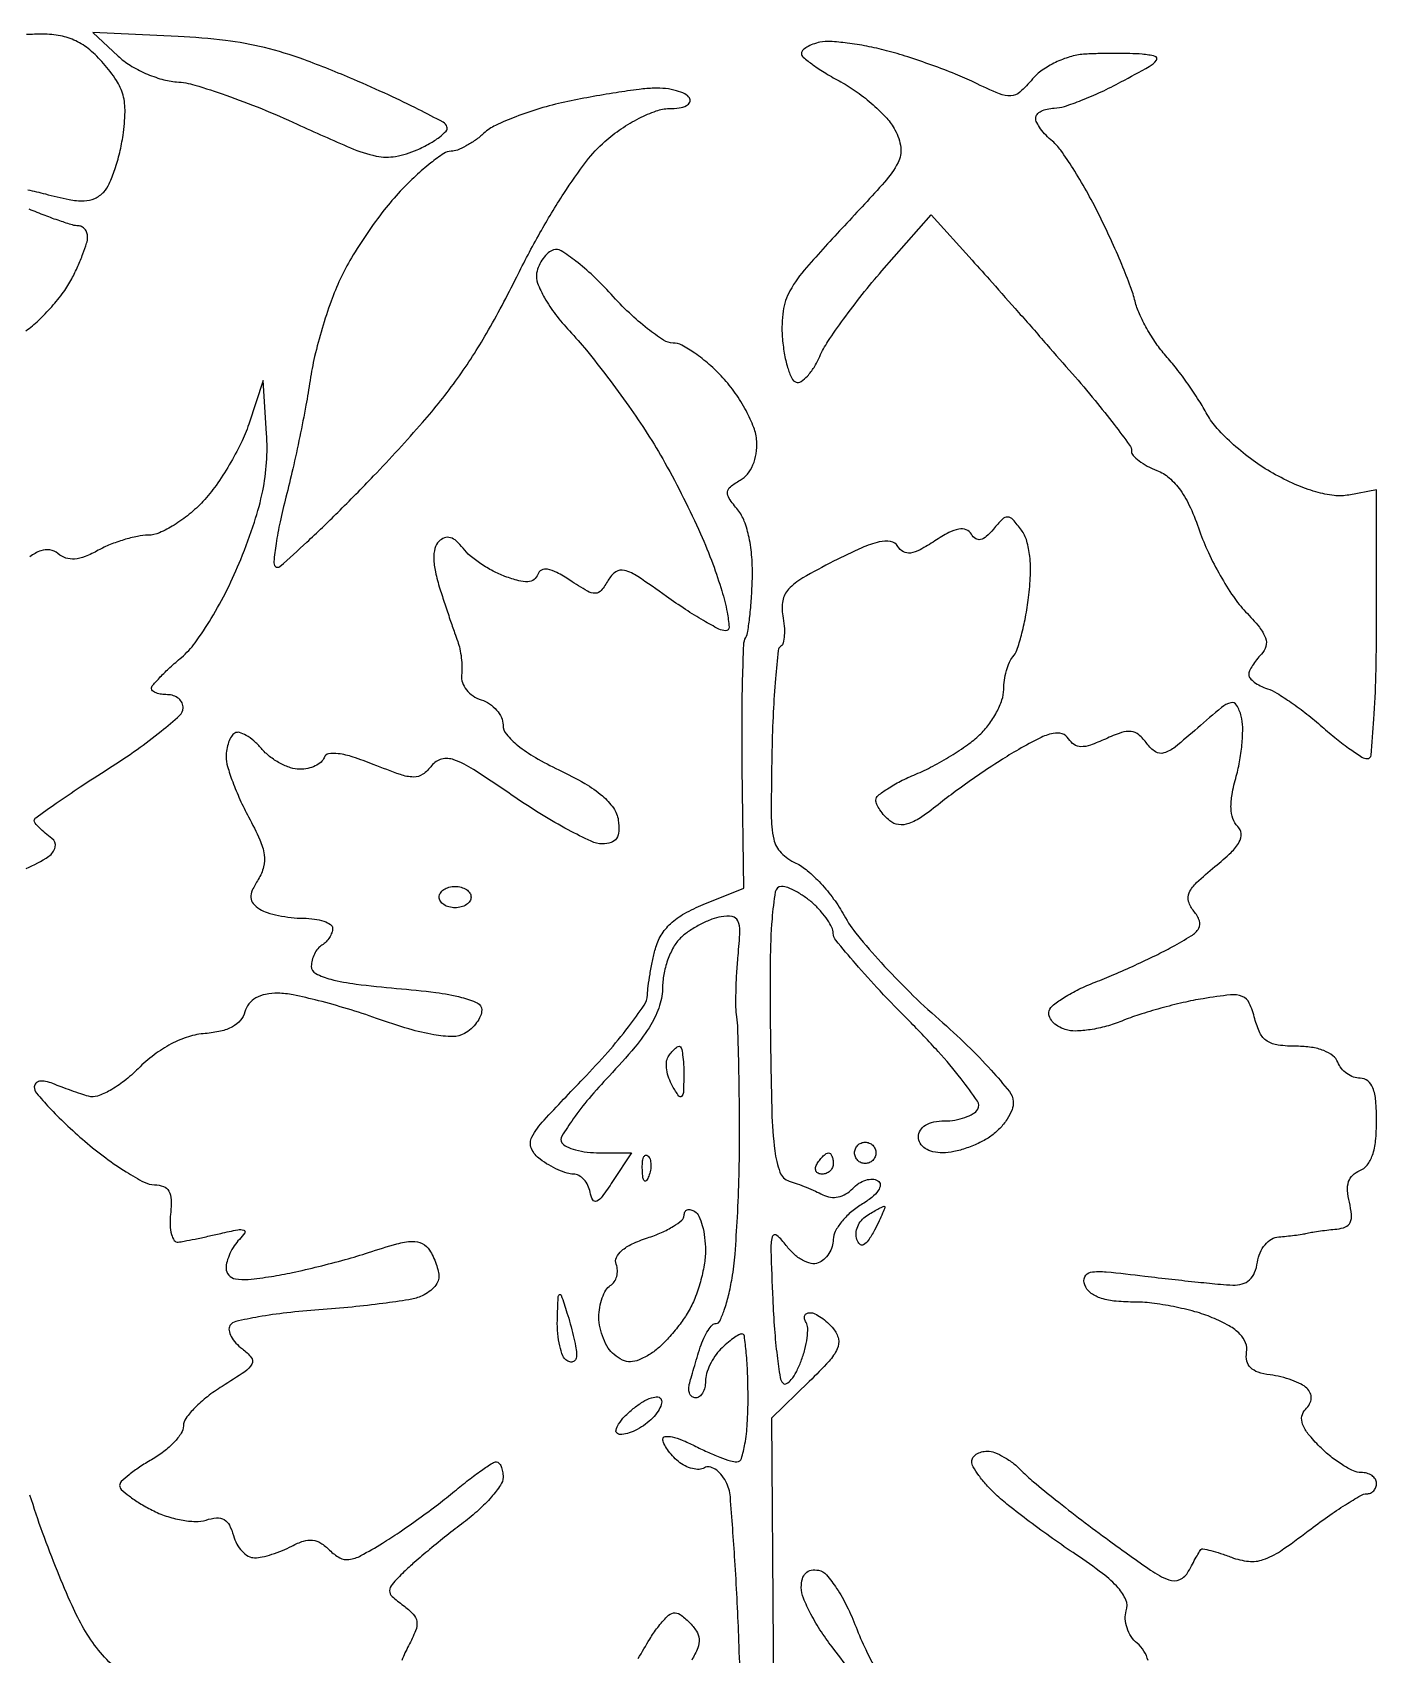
# Model space of a CAD drawing. Extents: x 0 to 102, y 0 to 135.
# Drawn here: x 90.85 to 101.52, y 24.87 to 37.74 of the extents above; entities that cross this region are included whole.
import ezdxf

# ---------------------------------------------------------------- set-up
doc = ezdxf.new("R2010")
doc.units = 0
doc.header["$MEASUREMENT"] = 0

msp = doc.modelspace()

# ---------------------------------------------------------------- linework, layer by layer
for points in [[(92.0025, 37.71152), (91.3257, 37.744233), (91.525228, 37.55687, 0.051288), (91.621024, 37.483822, 0.033546), (91.744216, 37.419385, 0.033644), (91.874205, 37.372289, 0.053637), (91.990528, 37.351942, -0.056099), (92.135646, 37.325824, -0.011739), (92.381724, 37.246013, -0.012175), (92.664337, 37.139166, -0.01125), (92.949046, 37.015995, 0.006249), (93.371452, 36.828217, 0.048794), (93.576367, 36.762961, 0.096467), (93.729394, 36.760137, 0.060782), (93.900941, 36.812322, 0.02364), (93.998598, 36.861192, 0.036464), (94.077329, 36.913243, 0.040938), (94.130246, 36.961453, 0.274561), (94.1375, 36.994801, 0.192292), (94.10667, 37.031277, 0.004844), (93.91069, 37.133173, 0.0097), (93.673828, 37.247701, 0.006379), (93.397105, 37.370689, 0.013163), (93.001378, 37.528353, 0.028288), (92.687433, 37.624181, 0.030314), (92.378624, 37.680083, 0.017546)], [(97.6284, 37.599166, 0.015587), (97.471791, 37.634761, 0.016447), (97.316041, 37.659804, 0.016287), (97.180825, 37.672547, 0.068409), (97.09965, 37.666431, 0.034861), (97.042985, 37.650044, 0.047826), (96.995157, 37.627129, 0.057317), (96.962002, 37.601564, 0.203597), (96.951829, 37.577347, 0.2243), (96.966283, 37.54706, 0.01511), (97.044358, 37.487214, 0.019379), (97.146005, 37.419885, 0.013154), (97.266501, 37.3509, -0.031952), (97.395291, 37.270597, -0.02609), (97.522244, 37.169274, -0.026839), (97.629481, 37.063312, -0.060352), (97.695555, 36.9702, -0.090845), (97.741268, 36.830102, -0.156318), (97.719986, 36.710375, -0.061575), (97.61207, 36.555654, -0.005603), (97.293296, 36.2088, 0.00818), (96.991727, 35.877254, 0.053082), (96.861536, 35.693207, 0.092782), (96.807436, 35.532412, 0.053084), (96.800563, 35.327075, 0.023253), (96.816015, 35.197956, 0.032278), (96.842589, 35.084537, 0.03358), (96.875274, 34.998175, 0.209261), (96.909734, 34.96738, 0.230125), (96.949605, 34.972823, 0.059856), (97.000178, 35.016081, 0.048347), (97.052388, 35.085188, 0.033068), (97.098217, 35.172305, -0.041678), (97.163191, 35.290824, -0.011128), (97.28604, 35.467707, -0.0112), (97.435194, 35.663222, -0.011342), (97.592347, 35.851026), (97.983029, 36.296952), (98.308491, 35.935626, -0.001711), (98.46614, 35.759397, -0.000725), (98.676448, 35.521984, -0.000717), (98.900267, 35.267846, -0.000938), (99.104077, 35.034877, -0.006507), (99.284219, 34.822666, -0.009628), (99.436101, 34.631578, -0.005338), (99.558377, 34.467912, -0.159064), (99.5742, 34.419433, 0.187289), (99.587554, 34.385033, 0.045533), (99.633404, 34.343234, 0.040451), (99.698584, 34.301698, 0.030804), (99.775744, 34.266785, -0.089389), (99.873641, 34.207886, -0.059129), (99.961649, 34.110086, -0.046723), (100.041543, 33.970951, -0.024872), (100.114911, 33.786258, 0.027287), (100.184198, 33.614264, 0.019959), (100.278816, 33.431374, 0.020273), (100.382714, 33.264873, 0.041413), (100.479629, 33.145321, -0.019335), (100.589073, 33.021867, -0.082557), (100.638002, 32.93679, -0.15494), (100.641362, 32.869276, -0.132695), (100.605762, 32.807322, 0.027866), (100.567121, 32.764116, 0.029819), (100.534458, 32.717811, 0.031214), (100.511478, 32.674968, 0.107893), (100.5048, 32.644381, 0.181155), (100.51499, 32.617179, 0.052927), (100.54829, 32.586269, 0.045664), (100.59618, 32.55683, 0.035372), (100.65285, 32.533589, -0.057614), (100.728285, 32.498665, -0.014611), (100.841544, 32.424799, -0.014705), (100.966797, 32.332216, -0.014392), (101.087314, 32.231788, 0.011743), (101.202349, 32.134891, 0.015848), (101.311078, 32.053115, 0.012853), (101.404199, 31.991109, 0.141367), (101.446864, 31.9788, 0.389117), (101.476285, 32.005782, 0.004506), (101.498516, 32.292338, 0.01068), (101.514742, 32.636899, 0.006424), (101.52, 33.046162), (101.52, 34.113525), (101.300799, 34.071622, -0.076889), (101.182844, 34.067444, -0.040318), (101.038551, 34.096492, -0.034403), (100.874684, 34.155943, -0.023216), (100.696695, 34.244846, -0.030036), (100.539351, 34.345634, -0.025017), (100.384864, 34.470508, -0.025744), (100.2548, 34.599507, -0.060328), (100.175646, 34.710964, 0.018438), (100.109624, 34.822648, 0.010839), (100.022978, 34.951377, 0.010834), (99.930666, 35.076458, 0.018142), (99.847108, 35.176934, -0.03108), (99.769598, 35.275198, -0.022803), (99.695829, 35.392828, -0.023194), (99.63605, 35.511051, -0.04649), (99.602281, 35.610006, 0.03151), (99.567057, 35.724305, 0.008304), (99.4963, 35.902204, 0.008397), (99.40883, 36.102385, 0.008529), (99.315127, 36.298462, 0.012091), (99.215447, 36.486679, 0.013428), (99.110051, 36.663275, 0.012845), (99.012592, 36.808636, 0.065534), (98.946603, 36.879871, -0.030018), (98.895394, 36.92784, -0.033164), (98.852105, 36.980106, -0.035228), (98.821701, 37.029144, -0.12174), (98.8128, 37.065159, -0.187942), (98.823963, 37.093809, -0.085825), (98.85629, 37.118715, -0.066939), (98.904193, 37.136285, -0.048052), (98.96085, 37.143223, 0.072326), (99.041368, 37.157062, 0.014911), (99.177241, 37.205805, 0.01539), (99.332991, 37.272582, 0.013952), (99.4896, 37.3509, 0.004779), (99.714401, 37.474053, 0.1017), (99.771566, 37.523531, 0.538077), (99.760909, 37.554379, 0.043187), (99.6588, 37.571335, 0.013254), (99.559649, 37.576468, 0.006751), (99.434874, 37.577931, 0.006702), (99.306088, 37.575975, 0.009975), (99.1935, 37.570506, 0.056036), (99.085204, 37.55075, 0.039411), (98.969684, 37.505788, 0.039838), (98.86458, 37.444263, 0.064329), (98.787972, 37.374634, -0.031809), (98.686728, 37.269847, -0.17219), (98.614938, 37.239667, -0.116345), (98.525274, 37.255494, -0.011215), (98.322672, 37.348117, 0.016959), (98.17525, 37.413477, 0.009107), (97.989381, 37.484541, 0.009058), (97.796986, 37.550195, 0.01402)], [(95.783357, 37.30151, 0.024039), (95.664118, 37.292046, 0.006891), (95.480592, 37.265986, 0.006918), (95.274105, 37.230823, 0.007301), (95.072357, 37.190533, 0.0193), (94.875741, 37.140265, 0.019607), (94.684636, 37.075209, 0.019825), (94.523426, 37.005723, 0.072364), (94.431195, 36.943824, -0.029323), (94.363177, 36.889164, -0.029498), (94.289362, 36.842954, -0.030868), (94.220448, 36.810626, -0.094509), (94.169975, 36.801, 0.14881), (94.113286, 36.783746, 0.018914), (94.008856, 36.707808, 0.020818), (93.889086, 36.605241, 0.01593), (93.766686, 36.48375, 0.024357), (93.638924, 36.334676, 0.014991), (93.502749, 36.147862, 0.015022), (93.37889, 35.954563, 0.025887), (93.289295, 35.7858, 0.023179), (93.21681, 35.60943, 0.013628), (93.14586, 35.392674, 0.013616), (93.086634, 35.171685, 0.022549), (93.050266, 34.9821, -0.009876), (93.01746, 34.78409, -0.004956), (92.968616, 34.535282, -0.004919), (92.912993, 34.278852, -0.007257), (92.858703, 34.055018, 0.010199), (92.812267, 33.858529, 0.015395), (92.780633, 33.685551, 0.01012), (92.762008, 33.542936, 0.230564), (92.775539, 33.505118, 0.394691), (92.811384, 33.504323, 0.00371), (93.023711, 33.697073, 0.009671), (93.270454, 33.933413, 0.005808), (93.554556, 34.222922, 0.01125), (93.944058, 34.647909, 0.023925), (94.221489, 34.997, 0.0257), (94.451918, 35.354696, 0.015201), (94.691169, 35.802708, -0.013011), (94.875829, 36.152168, -0.016259), (95.06592, 36.465966, -0.017603), (95.245086, 36.721024, -0.050716), (95.392063, 36.879136, -0.03174), (95.52145, 36.978949, -0.030441), (95.664196, 37.063115, -0.031933), (95.799377, 37.121556, -0.086264), (95.902037, 37.1394, 0.036352), (95.982077, 37.145227, 0.08465), (96.03907, 37.16375, 0.166307), (96.065336, 37.191493, 0.250564), (96.0633, 37.224, 0.143226), (96.027646, 37.256081, 0.044549), (95.959499, 37.281666, 0.040409), (95.874335, 37.297986, 0.034938)], [(94.2021, 30.9636, -0.064853), (94.250614, 30.957281, -0.082425), (94.291723, 30.938749, -0.098894), (94.319223, 30.911263, -0.148195), (94.329, 30.879, -0.148195), (94.319223, 30.846737, -0.098894), (94.291723, 30.819251, -0.082425), (94.250614, 30.800719, -0.064853), (94.2021, 30.7944, -0.064853), (94.153586, 30.800719, -0.082425), (94.112477, 30.819251, -0.098894), (94.084977, 30.846737, -0.148195), (94.0752, 30.879, -0.148195), (94.084977, 30.911263, -0.098894), (94.112477, 30.938749, -0.082425), (94.153586, 30.957281, -0.064853)], [(95.983693, 29.6946, -0.346621), (95.998214, 29.683159, -0.02199), (96.009285, 29.626259, -0.024749), (96.016725, 29.55114, -0.015072), (96.018427, 29.46195, -0.007077), (96.015061, 29.328453, -0.196561), (96.00087, 29.297307, -0.460563), (95.978716, 29.299712, -0.018036), (95.929249, 29.37802, -0.046456), (95.899961, 29.441131, -0.048398), (95.88332, 29.507708, -0.053382), (95.880821, 29.567828, -0.122724), (95.894514, 29.61067, -0.029736), (95.917113, 29.642796, -0.035822), (95.942107, 29.669946, -0.03868), (95.965887, 29.689088, -0.151248)], [(97.4592, 28.9332, -0.099038), (97.491487, 28.926741, -0.097945), (97.518949, 28.908349, -0.097945), (97.537341, 28.880887, -0.099038), (97.5438, 28.8486, -0.099038), (97.537341, 28.816313, -0.097945), (97.518949, 28.788851, -0.097945), (97.491487, 28.770459, -0.099038), (97.4592, 28.764, -0.099038), (97.426913, 28.770459, -0.097945), (97.399451, 28.788851, -0.097945), (97.381059, 28.816313, -0.099038), (97.3746, 28.8486, -0.099038), (97.381059, 28.880887, -0.097945), (97.399451, 28.908349, -0.097945), (97.426913, 28.926741, -0.099038)], [(95.733712, 28.825687, -0.126455), (95.750061, 28.798029, -0.060344), (95.756758, 28.756972, -0.05415), (95.753592, 28.709803, -0.051402), (95.740391, 28.663537, -0.054073), (95.721648, 28.628287, -0.470617), (95.70623, 28.626828, -0.168741), (95.694274, 28.651511, -0.018894), (95.689279, 28.71465, -0.028489), (95.690209, 28.773547, -0.077125), (95.699576, 28.814154, -0.208169), (95.715197, 28.829597, -0.296942)], [(97.168093, 28.8486, -0.210953), (97.182359, 28.842301, -0.081139), (97.194441, 28.823749, -0.061769), (97.202664, 28.796389, -0.042167), (97.2054, 28.764, -0.105053), (97.198542, 28.73172, -0.099167), (97.179082, 28.704251, -0.09642), (97.150007, 28.68584, -0.093332), (97.115807, 28.6794, -0.108972), (97.085779, 28.686023, -0.182303), (97.067891, 28.704251, -0.161196), (97.065259, 28.731674, -0.082592), (97.0785, 28.764, -0.029505), (97.101257, 28.796383, -0.035638), (97.126386, 28.823749, -0.038439), (97.150265, 28.843055, -0.151918)], [(96.1056, 28.3833, -0.149261), (96.138238, 28.346154, -0.039388), (96.165349, 28.270908, -0.036367), (96.183976, 28.176289, -0.030429), (96.1902, 28.07411, -0.042764), (96.18033, 27.958925, -0.025519), (96.150028, 27.824667, -0.025428), (96.105846, 27.693043, -0.039738), (96.053445, 27.585699, -0.028506), (95.988934, 27.489466, -0.021765), (95.908107, 27.391749, -0.022199), (95.824084, 27.306642, -0.047327), (95.750716, 27.250539, -0.037473), (95.663223, 27.204618, -0.099078), (95.594399, 27.189883, -0.115427), (95.531674, 27.203674, -0.061692), (95.464471, 27.246702, -0.078888), (95.418387, 27.299179, -0.044325), (95.37953, 27.374815, -0.042876), (95.353078, 27.46024, -0.053698), (95.3442, 27.542666, -0.042139), (95.350885, 27.621843, -0.043994), (95.370745, 27.697602, -0.048147), (95.399869, 27.759377, -0.120697), (95.434567, 27.794665, 0.105493), (95.465791, 27.824566, 0.081776), (95.485618, 27.86739, 0.07795), (95.491263, 27.91632, 0.081598), (95.481459, 27.963812, -0.203777), (95.483399, 28.018211, -0.108351), (95.5251, 28.072664, -0.067173), (95.607519, 28.125172, -0.028588), (95.729491, 28.173315, 0.024058), (95.841142, 28.21622, 0.034086), (95.935369, 28.265652, 0.036314), (96.003207, 28.31448, 0.222131), (96.021, 28.352554, -0.120927), (96.02773, 28.379975, -0.187356), (96.045851, 28.395836, -0.151857), (96.073243, 28.397129, -0.074975)], [(97.610227, 28.424305, -0.53517), (97.615634, 28.417068, -0.012231), (97.597376, 28.36937, -0.016338), (97.569917, 28.308325, -0.009006), (97.532601, 28.235475, -0.021988), (97.483405, 28.152534, -0.125969), (97.445971, 28.118295, -0.32696), (97.416284, 28.122533, -0.119377), (97.392413, 28.16066, -0.101605), (97.386472, 28.210252, -0.076837), (97.399361, 28.263693, -0.0738), (97.428579, 28.312729, -0.080535), (97.470039, 28.349489, -0.007957), (97.516251, 28.377742, -0.010651), (97.559094, 28.401793, -0.008047), (97.595407, 28.420428, -0.101446)], [(95.0904, 27.5796, -0.010166), (95.116949, 27.490503, -0.009292), (95.140714, 27.397697, -0.009338), (95.158847, 27.314032, -0.029697), (95.166567, 27.257357, -0.07794), (95.1635, 27.218894, -0.171932), (95.147672, 27.194504, -0.199255), (95.121968, 27.187632, -0.105755), (95.0904, 27.1989, -0.158264), (95.058294, 27.236763, -0.039338), (95.033128, 27.315127, -0.03629), (95.017223, 27.413964, -0.029568), (95.014233, 27.521143, -0.001883), (95.020582, 27.702504, -0.222947), (95.031079, 27.722793, -0.514827), (95.044834, 27.718594, -0.003427)], [(95.839487, 26.891026, -0.168938), (95.839884, 26.850844, -0.060756), (95.814854, 26.798521, -0.051665), (95.770988, 26.743243, -0.04137), (95.71352, 26.69344, -0.034815), (95.648957, 26.652803, -0.043575), (95.583931, 26.624921, -0.049531), (95.527497, 26.612361, -0.170007), (95.491365, 26.620319, -0.328503), (95.480375, 26.647641, -0.078963), (95.501059, 26.695237, -0.051607), (95.548383, 26.754885, -0.028259), (95.617332, 26.817904, -0.032314), (95.693174, 26.871978, -0.059269), (95.761859, 26.90401, -0.09425), (95.813152, 26.910717, -0.30067)]]:
    msp.add_lwpolyline(points, format="xyb", close=True)
for points in [[(90.807644, 36.49563, -0.013213), (90.948174, 36.461745, 0.015326), (91.136206, 36.417246, 0.058909), (91.255741, 36.407174, 0.097212), (91.341032, 36.426915, 0.099874), (91.411606, 36.477335, 0.082128), (91.455231, 36.542846, 0.023928), (91.499851, 36.655957, 0.023351), (91.538606, 36.790123, 0.023049), (91.564877, 36.9279, 0.028316), (91.580806, 37.113281, 0.073559), (91.565102, 37.246022, 0.07826), (91.512446, 37.363678, 0.03526), (91.410143, 37.49895, 0.0397), (91.300471, 37.60603, 0.061615), (91.189338, 37.677421, 0.064459), (91.067996, 37.717524, 0.048486), (90.927908, 37.730669, 0.014017), (90.79841, 37.726605, 0.007416)], [(90.793066, 35.375095, 0.034796), (90.89379, 35.457945, 0.022433), (90.998823, 35.56669, 0.022544), (91.092416, 35.68288, 0.038961), (91.157777, 35.788268, 0.013548), (91.205868, 35.887786, 0.015265), (91.246498, 35.985922, 0.014624), (91.27591, 36.071025, 0.076024), (91.2834, 36.119999, 0.082244), (91.277783, 36.153914, 0.09233), (91.261584, 36.182715, 0.100646), (91.237459, 36.201972, 0.118817), (91.209132, 36.2088, -0.073619), (91.164039, 36.215476, -0.008051), (91.063979, 36.247533, -0.009709), (90.945564, 36.290164, -0.007699), (90.819288, 36.340656, -0.015472)], [(96.474512, 24.332443, 0.004416), (96.45451, 25.01293, 0.006427), (96.423862, 25.612501, 0.003451), (96.388047, 26.11732, 0.103787), (96.352471, 26.238946, 0.052306), (96.313295, 26.296715, 0.075303), (96.266927, 26.337386, 0.098696), (96.22095, 26.355376, 0.184499), (96.182249, 26.347986, -0.131944), (96.141009, 26.335626, -0.066817), (96.086693, 26.341328, -0.05918), (96.028359, 26.363037, -0.054614), (95.974994, 26.398276, -0.033398), (95.92785, 26.443038, -0.035225), (95.887988, 26.492931, -0.037652), (95.860186, 26.540554, -0.113775), (95.8518, 26.576931, -0.392888), (95.870157, 26.596687, -0.070436), (95.92512, 26.592983, -0.044455), (96.005618, 26.568367, -0.02291), (96.101399, 26.524273, 0.013202), (96.20347, 26.47486, 0.015016), (96.303763, 26.433115, 0.014289), (96.39054, 26.402827, 0.076961), (96.439799, 26.3952, 0.329759), (96.476198, 26.422135, 0.030881), (96.50375, 26.537246, 0.028589), (96.522599, 26.698965, 0.014718), (96.5286, 26.9028, 0.008934), (96.525122, 27.097423, 0.014805), (96.514399, 27.261293, 0.008485), (96.499546, 27.39345, 0.376947), (96.480257, 27.4104, 0.13383), (96.454411, 27.403356, 0.022027), (96.410613, 27.374898, 0.022866), (96.360873, 27.335816, 0.018427), (96.311057, 27.289543, 0.047729), (96.264801, 27.233499, 0.03757), (96.225702, 27.165136, 0.038733), (96.1989, 27.095413, 0.072518), (96.1902, 27.035743, -0.056064), (96.18448, 26.98489, -0.075544), (96.167548, 26.941852, -0.09482), (96.142505, 26.912992, -0.168318), (96.113086, 26.9028, -0.150548), (96.085826, 26.911198, -0.131696), (96.066296, 26.933864, -0.104301), (96.05786, 26.968119, -0.069052), (96.062091, 27.00855, -0.00812), (96.076226, 27.062035, -0.002774), (96.098416, 27.139151, -0.002757), (96.123855, 27.224019, -0.00318), (96.149072, 27.30465, -0.029412), (96.177197, 27.377536, -0.040079), (96.211398, 27.439085, -0.045312), (96.246375, 27.482526, -0.203326), (96.275781, 27.495, 0.292506), (96.304667, 27.51348, 0.023867), (96.339957, 27.600618, 0.02611), (96.373966, 27.716755, 0.016722), (96.401786, 27.85455, 0.022056), (96.424977, 28.0442, 0.006396), (96.444058, 28.338356, 0.006417), (96.457076, 28.670676, 0.006813), (96.461213, 28.99665, 0.00251), (96.459363, 29.307156, 0.003221), (96.454387, 29.592816, 0.002482), (96.447489, 29.832092, 0.027572), (96.439006, 29.92725, -0.032617), (96.43277, 30.006192, -0.008911), (96.433294, 30.131215, -0.008971), (96.438975, 30.273284, -0.009233), (96.449719, 30.4137, 0.012309), (96.463378, 30.607914, 0.114564), (96.448224, 30.69001, 0.25894), (96.403329, 30.724378, 0.079495), (96.314903, 30.723315, 0.048853), (96.240242, 30.702787, 0.02673), (96.153467, 30.664099, 0.026389), (96.068738, 30.614954, 0.037817), (95.99985, 30.562153, 0.078277), (95.942974, 30.492533, 0.041481), (95.894804, 30.391747, 0.039994), (95.861699, 30.277903, 0.049221), (95.850146, 30.167938, -0.076935), (95.826037, 30.018434, -0.056689), (95.756516, 29.865521, -0.039873), (95.630015, 29.688202, -0.01456), (95.424608, 29.457978, 0.013915), (95.265762, 29.280403, 0.021568), (95.139878, 29.117808, 0.017248), (95.050375, 28.981555, 0.282225), (95.050555, 28.929228, 0.151277), (95.086254, 28.898109, 0.03867), (95.159408, 28.872285, 0.035814), (95.251496, 28.854529, 0.029726), (95.351143, 28.8486), (95.601901, 28.8486), (95.452242, 28.620192, -0.011886), (95.37129, 28.502827, -0.125179), (95.326848, 28.465836, -0.398599), (95.29637, 28.475717, -0.077263), (95.274888, 28.535592, 0.066532), (95.256481, 28.590563, 0.071989), (95.224624, 28.637156, 0.08072), (95.184686, 28.668555, 0.126967), (95.142666, 28.6794, -0.077581), (95.091487, 28.687389, -0.026954), (95.021495, 28.714023, -0.026017), (94.946339, 28.752153, -0.027465), (94.87695, 28.797264, -0.134185), (94.808261, 28.883495, -0.228409), (94.812164, 28.973687, -0.064273), (94.908464, 29.108372, -0.004767), (95.220331, 29.4374, 0.012181), (95.413937, 29.647823, 0.01638), (95.57811, 29.848088, 0.013476), (95.70296, 30.020415, 0.142432), (95.729759, 30.102085, -0.024408), (95.735581, 30.17215, -0.009523), (95.750175, 30.268218, -0.0094), (95.769942, 30.371782, -0.011532), (95.792438, 30.467656, -0.07352), (95.838125, 30.575626, -0.069303), (95.913843, 30.668219, -0.058476), (96.023933, 30.748509, -0.033186), (96.172859, 30.81989), (96.495459, 30.94897), (96.482871, 31.908035, -0.004011), (96.480968, 32.28087, -0.00598), (96.485821, 32.606939, -0.002801), (96.494795, 32.883459, -0.116544), (96.51059, 32.94051, 0.088443), (96.526988, 32.989064, 0.00946), (96.542512, 33.107474, 0.011413), (96.555207, 33.250371, 0.008947), (96.562658, 33.40581, 0.026012), (96.558884, 33.577219, 0.033383), (96.536759, 33.733358, 0.037672), (96.499046, 33.863131, 0.082174), (96.44752, 33.952686, -0.022028), (96.378855, 34.04452, -0.170293), (96.365242, 34.095562, -0.21268), (96.387988, 34.137614, -0.036428), (96.465673, 34.188847, 0.094899), (96.524019, 34.237935, 0.070335), (96.567573, 34.310318, 0.063188), (96.592834, 34.399833, 0.051853), (96.597329, 34.499161, 0.076506), (96.57435, 34.606392, 0.031665), (96.512739, 34.741757, 0.030406), (96.427045, 34.881143, 0.034323), (96.328172, 35.00325, 0.024916), (96.220008, 35.108494, 0.028565), (96.106534, 35.197433, 0.029527), (96.003132, 35.260634, 0.123013), (95.932816, 35.2782, -0.145626), (95.85828, 35.300379, -0.022106), (95.730669, 35.391991, -0.023194), (95.585891, 35.517246, -0.018211), (95.440681, 35.665573, 0.017985), (95.298016, 35.811435, 0.025908), (95.160967, 35.928923, 0.024067), (95.043337, 36.010923, 0.224161), (94.98352, 36.018113, 0.101131), (94.941324, 35.993785, 0.055256), (94.901067, 35.949326, 0.051814), (94.868662, 35.892979, 0.056782), (94.84974, 35.832859, 0.142133), (94.856919, 35.754099, 0.035982), (94.912841, 35.636899, 0.033251), (94.999914, 35.505038, 0.026285), (95.110397, 35.37457, -0.018429), (95.244602, 35.221044, -0.008074), (95.411462, 35.008404, -0.007978), (95.581506, 34.776765, -0.010577), (95.728321, 34.560375, -0.016875), (95.867976, 34.328047, -0.010513), (96.016561, 34.047089, -0.010546), (96.151557, 33.763544, -0.018768), (96.248817, 33.524025, -0.012522), (96.320478, 33.310043, -0.027064), (96.362402, 33.141637, -0.031786), (96.377523, 33.022579, -0.432722), (96.350683, 32.994, -0.120854), (96.296668, 33.007249, -0.011141), (96.175026, 33.074235, -0.013858), (96.032094, 33.16253, -0.010432), (95.879817, 33.267142, 0.008075), (95.652473, 33.424907, 0.080466), (95.547436, 33.473068, 0.222895), (95.478386, 33.461265, 0.113655), (95.417963, 33.39463, -0.042842), (95.363103, 33.313721, -0.226084), (95.316004, 33.29128, -0.133538), (95.253067, 33.308399, -0.012243), (95.114129, 33.394648, 0.021733), (95.009362, 33.456962, 0.07897), (94.936443, 33.482388, 0.164439), (94.888265, 33.475202, 0.196216), (94.858566, 33.440597, -0.155993), (94.829176, 33.400394, -0.14357), (94.780887, 33.383047, -0.080203), (94.707048, 33.390484, -0.023659), (94.598312, 33.425047, -0.033277), (94.503622, 33.467514, -0.025915), (94.406828, 33.525528, -0.026543), (94.321992, 33.589332, -0.055926), (94.265233, 33.648912, 0.046186), (94.21317, 33.705734, 0.115615), (94.164286, 33.732857, 0.156579), (94.118017, 33.73127, 0.110568), (94.073773, 33.703213, 0.134051), (94.041983, 33.647547, 0.068362), (94.032603, 33.566955, 0.049436), (94.045323, 33.460965, 0.022964), (94.08154, 33.32706, 0.001982), (94.120718, 33.206434, 0.001902), (94.161392, 33.084434, 0.001882), (94.198083, 32.977093, 0.006864), (94.222553, 32.9094, -0.038751), (94.239664, 32.850589, -0.022882), (94.251315, 32.778347, -0.022806), (94.256371, 32.704702, -0.03597), (94.253272, 32.641462, 0.117082), (94.259817, 32.583386, 0.082036), (94.29203, 32.525667, 0.075178), (94.344449, 32.47703, 0.072773), (94.40947, 32.445411, -0.070472), (94.475726, 32.413565, -0.066834), (94.531884, 32.364089, -0.071423), (94.569836, 32.305204, -0.107889), (94.5828, 32.245823, 0.176479), (94.609852, 32.171565, 0.048884), (94.699964, 32.083417, 0.038126), (94.839542, 31.987828, 0.019656), (95.02695, 31.889077, -0.019129), (95.231448, 31.781597, -0.045344), (95.372001, 31.682778, -0.063889), (95.459442, 31.586973, -0.117778), (95.498134, 31.489453, -0.047439), (95.50237, 31.402039, -0.138113), (95.483481, 31.345205, -0.167243), (95.440603, 31.313012, -0.07848), (95.371234, 31.302105, -0.109873), (95.282012, 31.322015, -0.013271), (95.100985, 31.412826, -0.015257), (94.889233, 31.534632, -0.012013), (94.6674, 31.678878, 0.006556), (94.348395, 31.891298, 0.054439), (94.193278, 31.96923, 0.153325), (94.094941, 31.9744, 0.16868), (94.015701, 31.921806, -0.077957), (93.94521, 31.85419, -0.1594), (93.872653, 31.832314, -0.079334), (93.767721, 31.851585, -0.01016), (93.552688, 31.932596, 0.016262), (93.391695, 31.991015, 0.045259), (93.274562, 32.017837, 0.076131), (93.196918, 32.016493, 0.276695), (93.160987, 31.985662, -0.136712), (93.137364, 31.950645, -0.066084), (93.091581, 31.921067, -0.058081), (93.032121, 31.900993, -0.052437), (92.967522, 31.8942, -0.081316), (92.894862, 31.906095, -0.043073), (92.810952, 31.942629, -0.041396), (92.72943, 31.995979, -0.05016), (92.663381, 32.059066, 0.035153), (92.60424, 32.119044, 0.049432), (92.543267, 32.162884, 0.060441), (92.489288, 32.18595, 0.212276), (92.452709, 32.180973, 0.116975), (92.426032, 32.154239, 0.049047), (92.403618, 32.108242, 0.04494), (92.388345, 32.052094, 0.043971), (92.3832, 31.993704, 0.072495), (92.394386, 31.916957, 0.017119), (92.435689, 31.793852, 0.017271), (92.493488, 31.654227, 0.016248), (92.561887, 31.516003, -0.017136), (92.651313, 31.334477, -0.067605), (92.686673, 31.215318, -0.103339), (92.681593, 31.11863, -0.075094), (92.63869, 31.019468, 0.030238), (92.59175, 30.933092, 0.122329), (92.58029, 30.874728, 0.168647), (92.598991, 30.828407, 0.072132), (92.650352, 30.784357, 0.064603), (92.709998, 30.756578, 0.024581), (92.798886, 30.733151, 0.023854), (92.899148, 30.716884, 0.0269), (92.99655, 30.711095, -0.032478), (93.085669, 30.704802, -0.049849), (93.160859, 30.686796, -0.064146), (93.212845, 30.660859, -0.249996), (93.2292, 30.630193, -0.089642), (93.222999, 30.595881, -0.053229), (93.204349, 30.558611, -0.051032), (93.176961, 30.524205, -0.06081), (93.1446, 30.4983, 0.084734), (93.112218, 30.469747, 0.053425), (93.084851, 30.427271, 0.051856), (93.066272, 30.378207, 0.06468), (93.06, 30.329921, 0.282312), (93.095385, 30.272246, 0.054299), (93.215206, 30.226912, 0.032534), (93.416683, 30.188547, 0.009027), (93.7368, 30.15479, -0.00938), (94.049139, 30.12163, -0.030681), (94.253212, 30.083255, -0.046833), (94.378614, 30.038781, -0.291994), (94.4136, 29.98398, -0.102515), (94.403566, 29.935556, -0.0553), (94.373216, 29.882441, -0.051717), (94.328706, 29.832998, -0.056134), (94.276124, 29.795272, -0.132772), (94.183115, 29.771899, -0.038454), (94.034468, 29.786013, -0.029245), (93.835962, 29.832493, -0.012716), (93.578174, 29.916184, 0.010953), (93.347257, 29.992052, 0.011494), (93.116897, 30.056438, 0.011207), (92.91588, 30.1029, 0.049221), (92.794917, 30.115816, 0.049707), (92.697353, 30.106881, 0.081355), (92.619639, 30.078248, 0.097099), (92.564517, 30.03097, 0.103487), (92.53285, 29.967377, -0.116147), (92.49784, 29.901269, -0.088726), (92.433759, 29.849923, -0.068731), (92.340334, 29.814621, -0.037012), (92.218384, 29.796185, 0.057784), (92.085135, 29.770353, 0.043856), (91.947626, 29.713091, 0.04074), (91.812138, 29.627451, 0.035086), (91.684921, 29.516936, -0.030005), (91.574418, 29.418956, -0.039318), (91.462103, 29.344271, -0.044445), (91.361735, 29.299523, -0.154421), (91.29157, 29.297829, -0.009412), (91.229214, 29.317194, -0.004996), (91.152687, 29.3434, -0.00497), (91.074959, 29.371761, -0.007684), (91.00845, 29.397953, 0.046208), (90.950178, 29.415863, 0.095403), (90.902708, 29.416604, 0.154606), (90.872322, 29.40073, 0.198187), (90.8604, 29.371834, 0.176718), (90.878618, 29.321898, 0.012545), (90.978443, 29.209163, 0.016466), (91.108306, 29.078613, 0.011623), (91.26225, 28.940329, 0.017015), (91.427192, 28.808416, 0.020724), (91.590487, 28.69691, 0.019756), (91.733182, 28.615554, 0.119326), (91.815352, 28.595346, -0.091679), (91.886007, 28.582017, -0.177615), (91.928612, 28.544584, -0.119459), (91.946895, 28.476013, -0.031779), (91.942252, 28.36215, 0.033978), (91.939035, 28.273727, 0.058326), (91.949905, 28.200867, 0.086104), (91.972025, 28.153439, 0.277783), (92.0025, 28.139803, 0.017055), (92.05034, 28.147293, 0.003245), (92.136802, 28.16445, 0.003459), (92.237529, 28.185845, 0.003173), (92.3409, 28.209239, -0.00849), (92.476124, 28.238334, -0.128385), (92.523679, 28.235457, -0.496417), (92.531421, 28.213105, -0.047298), (92.48895, 28.160867, 0.048526), (92.448473, 28.110831, 0.037374), (92.414264, 28.049457, 0.03839), (92.390826, 27.986626, 0.070189), (92.3832, 27.932567, 0.185782), (92.40422, 27.877949, 0.165591), (92.457587, 27.848248, 0.069685), (92.55973, 27.844109, 0.013625), (92.74275, 27.867274, 0.014627), (92.909929, 27.89811, 0.007501), (93.117639, 27.946011, 0.007447), (93.330218, 28.001776, 0.011128), (93.514069, 28.05738, -0.010249), (93.74004, 28.126156, -0.059143), (93.863203, 28.145629, -0.127085), (93.941335, 28.128636, -0.135608), (93.999224, 28.076144, -0.031693), (94.027415, 28.024701, -0.025019), (94.051433, 27.965924, -0.025641), (94.068242, 27.908891, -0.055546), (94.073905, 27.863601, -0.129842), (94.063576, 27.822262, -0.063322), (94.03133, 27.777995, -0.056409), (93.983678, 27.73769, -0.052674), (93.92715, 27.707964, -0.055107), (93.834434, 27.682427, -0.007011), (93.629232, 27.652539, -0.008146), (93.383742, 27.62435, -0.006696), (93.120862, 27.602047, 0.010507), (92.865156, 27.578387, 0.015446), (92.641827, 27.545966, 0.010702), (92.460619, 27.509901, 0.202544), (92.41444, 27.477105, 0.181546), (92.406993, 27.439278, 0.08123), (92.423526, 27.390517, 0.064729), (92.460425, 27.338642, 0.048005), (92.513031, 27.291818, -0.06682), (92.582776, 27.224887, -0.300608), (92.587529, 27.171333, -0.121136), (92.532807, 27.110995, -0.009877), (92.352303, 26.994447, 0.027012), (92.234584, 26.912594, 0.03357), (92.135129, 26.823821, 0.035666), (92.064451, 26.740532, 0.159423), (92.0448, 26.680465, -0.146262), (92.027611, 26.622961, -0.044057), (91.970403, 26.550602, -0.039975), (91.888462, 26.476702, -0.034164), (91.791535, 26.412415, 0.01695), (91.694483, 26.352748, 0.023814), (91.612509, 26.292634, 0.021521), (91.551334, 26.238609, 0.201572), (91.537735, 26.207023, 0.213239), (91.551295, 26.175947, 0.022933), (91.613153, 26.12455, 0.024989), (91.696426, 26.067888, 0.017566), (91.795228, 26.012314, 0.038321), (91.907061, 25.964946, 0.035386), (92.027815, 25.933688, 0.03735), (92.140074, 25.921529, 0.085346), (92.224165, 25.933126, -0.05663), (92.308373, 25.949687, -0.149816), (92.3677, 25.936647, -0.147301), (92.41015, 25.892385, -0.05411), (92.441304, 25.810585, 0.061059), (92.468124, 25.742992, 0.06576), (92.509966, 25.685731, 0.074015), (92.559807, 25.646996, 0.128934), (92.610129, 25.6338, 0.054087), (92.669263, 25.640216, 0.021941), (92.747679, 25.661077, 0.021403), (92.830809, 25.69111, 0.025483), (92.906232, 25.726659, -0.042711), (92.997883, 25.766061, -0.107825), (93.069685, 25.773689, -0.115908), (93.134921, 25.75063, -0.053763), (93.205324, 25.693933, 0.070891), (93.285437, 25.633805, 0.159636), (93.359213, 25.619944, 0.091286), (93.45371, 25.650523, 0.014197), (93.624563, 25.749125, 0.011609), (93.757228, 25.835104, 0.006555), (93.914209, 25.945138, 0.00654), (94.069727, 26.060336, 0.010663), (94.198227, 26.16255, -0.008533), (94.309301, 26.251678, -0.012083), (94.411342, 26.326859, -0.008258), (94.498296, 26.385623, -0.14546), (94.530518, 26.3952, -0.216287), (94.55052, 26.386123, -0.079081), (94.567442, 26.359188, -0.060138), (94.57897, 26.319545, -0.040734), (94.5828, 26.272605, -0.151656), (94.563536, 26.210555, -0.029149), (94.490428, 26.116417, -0.028643), (94.388733, 26.012765, -0.022979), (94.268341, 25.913055, 0.006329), (94.136388, 25.81098, 0.005414), (93.999939, 25.70021, 0.00546), (93.878101, 25.596826, 0.015477), (93.796212, 25.52122, 0.015735), (93.701277, 25.421907, 0.179975), (93.681765, 25.372375, 0.218752), (93.701456, 25.327269, 0.02428), (93.791117, 25.254774, -0.044188), (93.869804, 25.185803, -0.160096), (93.898104, 25.126507, -0.130182), (93.888604, 25.054465, -0.025349), (93.832218, 24.934913, 0.031395), (93.779193, 24.818875, 0.091241)], [(90.794935, 31.104963, 0.043902), (90.975269, 31.203597, 0.190579), (91.025766, 31.276481, 0.30078), (91.000251, 31.345291, -0.016845), (90.946689, 31.387297, -0.022843), (90.901481, 31.428944, -0.020797), (90.867931, 31.465754, -0.176169), (90.8604, 31.486464, -0.242098), (90.872417, 31.509827, -0.002305), (91.033723, 31.624032, -0.007003), (91.224252, 31.75367, -0.004397), (91.450435, 31.900138, 0.011757), (91.67666, 32.051405, 0.017192), (91.867783, 32.195878, 0.012696), (92.016024, 32.322535, 0.207371), (92.042635, 32.38065, 0.119999), (92.033685, 32.420979, 0.102946), (92.006887, 32.455336, 0.094018), (91.966202, 32.478401, 0.082246), (91.9179, 32.4864, -0.035817), (91.869298, 32.489886, -0.054245), (91.828277, 32.50043, -0.070962), (91.800156, 32.515853, -0.236109), (91.791, 32.534162, -0.181687), (91.801365, 32.561744, -0.011471), (91.860924, 32.62673, -0.015688), (91.937843, 32.702011, -0.010939), (92.029038, 32.782219, 0.061267), (92.137274, 32.898657, 0.020651), (92.265528, 33.092198, 0.019993), (92.392417, 33.322296, 0.020318), (92.499785, 33.560577, 0.015747), (92.608268, 33.856639, 0.029256), (92.674303, 34.103635, 0.033926), (92.704998, 34.329759, 0.032876), (92.705313, 34.56037), (92.678132, 34.9821), (92.563114, 34.634362, -0.033425), (92.501107, 34.481895, -0.020407), (92.408963, 34.310748, -0.020417), (92.303315, 34.14791, -0.033823), (92.19986, 34.021012, -0.03318), (92.09114, 33.919146, -0.033168), (91.969888, 33.832543, -0.035085), (91.854155, 33.771737, -0.099707), (91.765562, 33.752402, 0.046357), (91.679175, 33.74297, 0.022931), (91.572101, 33.715941, 0.022537), (91.462746, 33.677482, 0.030567), (91.368249, 33.63249, -0.031231), (91.263792, 33.582925, -0.074726), (91.180511, 33.5633, -0.099769), (91.110661, 33.571484, -0.094584), (91.04794, 33.606085, 0.132575), (90.983374, 33.635627, 0.129999), (90.912185, 33.628984, 0.077394), (90.82534, 33.580853, 0.022861)], [(99.705112, 24.817073, 0.078161), (99.672568, 24.893451, 0.07999), (99.618351, 24.955464, -0.075755), (99.571161, 25.008531, -0.063536), (99.538459, 25.076448, -0.065353), (99.524546, 25.148285, -0.09229), (99.532542, 25.212824, 0.177486), (99.528755, 25.298878, 0.084159), (99.468649, 25.394065, 0.048403), (99.344141, 25.508422, 0.014263), (99.132602, 25.658698, -0.007167), (98.947621, 25.786198, -0.006604), (98.761204, 25.92241, -0.00661), (98.598288, 26.048185, -0.021684), (98.49555, 26.137214, -0.02075), (98.422676, 26.212082, -0.025205), (98.361115, 26.288206, -0.025055), (98.3167, 26.35607, -0.133132), (98.3052, 26.398496, -0.150073), (98.314721, 26.429502, -0.098599), (98.341509, 26.455917, -0.081778), (98.381547, 26.473731, -0.063947), (98.428804, 26.4798, -0.093522), (98.486844, 26.468848, -0.036758), (98.560558, 26.43356, -0.034772), (98.636718, 26.382623, -0.036529), (98.703754, 26.322386, 0.027786), (98.794599, 26.237842, 0.005238), (98.970461, 26.094621, 0.005585), (99.179771, 25.931566, 0.005093), (99.399163, 25.768065, 0.005605), (99.725232, 25.535744, 0.05894), (99.869494, 25.458777, 0.198922), (99.956712, 25.460553, 0.167925), (100.024989, 25.523629, -0.002576), (100.057625, 25.583741, -0.00339), (100.088049, 25.63822, -0.00247), (100.114065, 25.683549, -0.032442), (100.124844, 25.699617, -0.286972), (100.140868, 25.705578, -0.011719), (100.203589, 25.691144, -0.017352), (100.280126, 25.668777, -0.011074), (100.367509, 25.63775, 0.065349), (100.503616, 25.605478, 0.108516), (100.620295, 25.618824, 0.067222), (100.756496, 25.687039, 0.013354), (100.977923, 25.846884, -0.009062), (101.13141, 25.9597, -0.012529), (101.273368, 26.054886, -0.009142), (101.394083, 26.128453, -0.133037), (101.44188, 26.1414, 0.107482), (101.471685, 26.147882, 0.099556), (101.497052, 26.166251, 0.09575), (101.51406, 26.193703, 0.091191), (101.52, 26.226, 0.143944), (101.510516, 26.258262, 0.099491), (101.483853, 26.285749, 0.083889), (101.443984, 26.304271, 0.066978), (101.396945, 26.3106, -0.109288), (101.33597, 26.324089, -0.030777), (101.24983, 26.370808, -0.02946), (101.156435, 26.437117, -0.027281), (101.068928, 26.515563, -0.025022), (100.978001, 26.616077, -0.079751), (100.932681, 26.69411, -0.137363), (100.926713, 26.757424, -0.152763), (100.955103, 26.811663, 0.068774), (100.987977, 26.855081, 0.112205), (101.001007, 26.899187, 0.123443), (100.993209, 26.941595, 0.0944), (100.96587, 26.980236, 0.077909), (100.920583, 27.011976, 0.027055), (100.846981, 27.043243, 0.026109), (100.760866, 27.069448, 0.027536), (100.674, 27.085986, -0.044225), (100.578754, 27.107432, -0.114467), (100.518657, 27.143277, -0.148725), (100.489578, 27.195292, -0.095751), (100.487938, 27.264875, 0.134852), (100.48037, 27.33976, 0.10327), (100.435451, 27.409131, 0.070117), (100.348888, 27.474986, 0.028652), (100.215706, 27.539825, 0.031569), (100.077683, 27.587512, 0.01864), (99.907931, 27.627665, 0.018607), (99.734746, 27.65522, 0.030153), (99.585968, 27.6642, -0.025981), (99.434347, 27.672084, -0.058771), (99.322397, 27.697272, -0.083554), (99.24586, 27.739626, -0.133849), (99.201994, 27.799471, -0.193028), (99.202977, 27.86517, -0.262574), (99.248825, 27.90082, -0.061389), (99.373917, 27.903915, -0.0058), (99.679393, 27.870335, 0.002216), (99.894446, 27.845134, 0.00244), (100.102919, 27.82267, 0.002271), (100.28121, 27.805156, 0.012397), (100.3779, 27.798514, 0.079978), (100.453886, 27.807355, 0.119285), (100.51192, 27.840038, 0.109748), (100.551751, 27.898029, 0.060607), (100.574134, 27.98145, -0.067603), (100.595104, 28.055468, -0.072833), (100.634726, 28.119162, -0.08079), (100.686607, 28.163545, -0.120047), (100.743334, 28.181559, 0.008312), (100.803964, 28.186734, 0.006803), (100.86859, 28.194224, 0.006881), (100.927846, 28.202741, 0.017945), (100.9701, 28.210973, -0.016549), (101.012797, 28.219414, -0.006018), (101.073812, 28.22864, -0.005959), (101.140861, 28.23714, -0.007076), (101.204362, 28.243514, 0.078823), (101.273294, 28.260618, 0.185401), (101.310849, 28.296827, 0.135731), (101.32116, 28.357932, 0.035832), (101.303818, 28.456434, -0.04422), (101.289055, 28.549377, -0.097377), (101.297985, 28.620437, -0.123494), (101.330794, 28.672205, -0.098759), (101.386807, 28.707579, 0.138468), (101.445742, 28.751605, 0.081833), (101.487421, 28.829611, 0.057033), (101.512251, 28.944156, 0.024887), (101.52, 29.099745, 0.019748), (101.51356, 29.262744, 0.071131), (101.490816, 29.363972, 0.133854), (101.450165, 29.419826, 0.170502), (101.390445, 29.4408, -0.088478), (101.337278, 29.450282, -0.06652), (101.284642, 29.478077, -0.065663), (101.240495, 29.519189, -0.081035), (101.212194, 29.5677, 0.13923), (101.173231, 29.619695, 0.070216), (101.101163, 29.660085, 0.056256), (101.002931, 29.686031, 0.036475), (100.88562, 29.6946, -0.031949), (100.738539, 29.704008, -0.113763), (100.650587, 29.736542, -0.134502), (100.593953, 29.800785, -0.052357), (100.552935, 29.912972, 0.045913), (100.509339, 30.037137, 0.195096), (100.453209, 30.090062, 0.120622), (100.358805, 30.10246, 0.013412), (100.141913, 30.072707, 0.015886), (99.984503, 30.04163, 0.010467), (99.805569, 29.996394, 0.010536), (99.633184, 29.945022, 0.019969), (99.497124, 29.895258, -0.030841), (99.374876, 29.853535, -0.02925), (99.24625, 29.826287, -0.030539), (99.129731, 29.815864, -0.084069), (99.048317, 29.827303, -0.059982), (98.98948, 29.854084, -0.079589), (98.944787, 29.892175, -0.098486), (98.920721, 29.93522, -0.160006), (98.920881, 29.976729, -0.148268), (98.953372, 30.02267, -0.025873), (99.041394, 30.084072, -0.026116), (99.155795, 30.147335, -0.020806), (99.285088, 30.203731, 0.009081), (99.432409, 30.263922, 0.005784), (99.601673, 30.339023, 0.005809), (99.766041, 30.416562, 0.010739), (99.897437, 30.48395, 0.016164), (100.048785, 30.572157, 0.115996), (100.107846, 30.63188, 0.230549), (100.11354, 30.691203, 0.084004), (100.070068, 30.766236, -0.096653), (100.027424, 30.844292, -0.188807), (100.032023, 30.913961, -0.09644), (100.090602, 30.994065, -0.015645), (100.23681, 31.121219, 0.018886), (100.364933, 31.234111, 0.074437), (100.429413, 31.316825, 0.150657), (100.443794, 31.382843, 0.177018), (100.416952, 31.440608, -0.115655), (100.378885, 31.50199, -0.074509), (100.364155, 31.584777, -0.052467), (100.372679, 31.694536, -0.021769), (100.406038, 31.83971, 0.0247), (100.434894, 31.968745, 0.022102), (100.452197, 32.104875, 0.022709), (100.456752, 32.228555, 0.061874), (100.445227, 32.315234, 0.066676), (100.408953, 32.403747, 0.340067), (100.362943, 32.422828, 0.108359), (100.289345, 32.384665, 0.006574), (100.099489, 32.22234, -0.010172), (99.919518, 32.070694, -0.095499), (99.830607, 32.023335, -0.224843), (99.764445, 32.032883, -0.088674), (99.696241, 32.098038, 0.057894), (99.632433, 32.16694, 0.15074), (99.571096, 32.193517, 0.11072), (99.493119, 32.184835, 0.024029), (99.366505, 32.13434, -0.020777), (99.247388, 32.085936, -0.088226), (99.171858, 32.073092, -0.149757), (99.117973, 32.090048, -0.104136), (99.073673, 32.136555, 0.180695), (99.023359, 32.175579, 0.129038), (98.951484, 32.178852, 0.063157), (98.844531, 32.141343, 0.014997), (98.677882, 32.051717, 0.011991), (98.530296, 31.961756, 0.007179), (98.359122, 31.848196, 0.007186), (98.191899, 31.730201, 0.012392), (98.056683, 31.626632, -0.018523), (97.909481, 31.516718, -0.066117), (97.805031, 31.46336, -0.116006), (97.724121, 31.454483, -0.143732), (97.654833, 31.484368, -0.035348), (97.612345, 31.525026, -0.036298), (97.576416, 31.570924, -0.038836), (97.551441, 31.61516, -0.109521), (97.5438, 31.649623, -0.227565), (97.560943, 31.68534, -0.025014), (97.636653, 31.740051, -0.026594), (97.738804, 31.798888, -0.018406), (97.859895, 31.854802, 0.022518), (97.994931, 31.918508, 0.016318), (98.139392, 32.000927, 0.016541), (98.271678, 32.08839, 0.034245), (98.367495, 32.166785, 0.044024), (98.440778, 32.248901, 0.037879), (98.502746, 32.346672, 0.039642), (98.545346, 32.444702, 0.082864), (98.559, 32.526527, -0.036264), (98.564428, 32.601274, -0.032707), (98.58063, 32.677143, -0.034243), (98.60434, 32.743279, -0.082434), (98.632633, 32.78673, 0.105028), (98.664162, 32.840246, 0.016514), (98.699335, 32.958082, 0.017726), (98.73175, 33.10195, 0.014647), (98.756304, 33.257197, 0.02203), (98.771155, 33.434602, 0.03632), (98.766172, 33.584919, 0.044111), (98.742385, 33.706045, 0.087546), (98.69937, 33.793586, 0.023071), (98.632586, 33.876594, 0.205903), (98.591168, 33.896145, 0.207661), (98.548698, 33.879447, 0.023495), (98.477417, 33.801335, -0.034692), (98.420733, 33.741944, -0.12806), (98.375226, 33.717984, -0.20584), (98.336628, 33.724853, -0.109206), (98.30216, 33.760319, 0.162579), (98.260304, 33.795209, 0.139065), (98.202923, 33.800745, 0.077131), (98.12342, 33.773146, 0.022993), (98.012522, 33.707563, -0.02017), (97.894338, 33.636767, -0.088148), (97.817382, 33.610963, -0.165381), (97.762022, 33.621043, -0.128022), (97.717413, 33.66366, 0.215014), (97.660983, 33.701741, 0.099921), (97.570762, 33.699114, 0.048773), (97.43112, 33.651942, 0.011447), (97.20829, 33.545364, 0.01241), (96.962508, 33.413052, 0.075394), (96.849491, 33.323667, 0.144543), (96.803897, 33.232567, 0.09171), (96.804611, 33.113025, -0.026524), (96.815818, 33.031036, -0.036142), (96.816606, 32.956449, -0.039348), (96.80832, 32.897799, -0.202246), (96.789699, 32.871611, 0.232505), (96.767323, 32.835948, 0.00449), (96.746248, 32.613487, 0.009844), (96.728785, 32.348425, 0.006316), (96.718468, 32.040287, 0.004444), (96.712419, 31.533977, 0.053155), (96.732531, 31.33969, 0.142134), (96.790685, 31.231117, 0.092552), (96.907878, 31.148841, -0.07037), (96.999377, 31.090446, -0.029129), (97.10534, 30.988357, -0.028109), (97.207914, 30.863965, -0.032335), (97.290769, 30.734334, 0.045395), (97.396996, 30.577314, 0.013633), (97.585895, 30.358779, 0.013543), (97.812283, 30.123967, 0.014299), (98.047096, 29.9061, -0.012308), (98.269672, 29.701231, -0.016873), (98.458847, 29.505527, -0.013637), (98.603765, 29.336044, -0.156448), (98.635082, 29.255247, -0.109022), (98.624836, 29.190853, -0.050896), (98.585866, 29.115389, -0.047044), (98.526872, 29.041293, -0.048378), (98.455576, 28.980297, -0.040561), (98.369488, 28.929864, -0.02896), (98.266185, 28.887286, -0.029415), (98.162256, 28.858048, -0.053908), (98.074876, 28.8486, -0.056316), (97.996977, 28.857402, -0.089584), (97.935463, 28.88368, -0.112487), (97.896323, 28.924503, -0.135908), (97.8822, 28.9755, -0.1393), (97.897, 29.027592, -0.117066), (97.937768, 29.068253, -0.088683), (98.003196, 29.093941, -0.049343), (98.088707, 29.1024, 0.041362), (98.171983, 29.109301, 0.043574), (98.251494, 29.129811, 0.047732), (98.316205, 29.159876, 0.122329), (98.352885, 29.195713, 0.29813), (98.35126, 29.25843, 0.014028), (98.219976, 29.437193, 0.018904), (98.038852, 29.652537, 0.011237), (97.807978, 29.895652, -0.006968), (97.577075, 30.134679, -0.010376), (97.382407, 30.35071, -0.005783), (97.225736, 30.536299, -0.174114), (97.2054, 30.592928, 0.114653), (97.195115, 30.637192, 0.033561), (97.159954, 30.698077, 0.031794), (97.109899, 30.763325, 0.02933), (97.050689, 30.823588, 0.029304), (96.984014, 30.877172, 0.029488), (96.911668, 30.922471, 0.030857), (96.844131, 30.954165, 0.094548), (96.79468, 30.9636, 0.367794), (96.744822, 30.921187, 0.020974), (96.718977, 30.705218, 0.017584), (96.704756, 30.366762, 0.004425), (96.705872, 29.8149, 0.003588), (96.717402, 29.176119, 0.025085), (96.740885, 28.865195, 0.055731), (96.782086, 28.694533, 0.236117), (96.85613, 28.624324, -0.014593), (96.918172, 28.60347, -0.008586), (96.991117, 28.575126, -0.008584), (97.063104, 28.544269, -0.014489), (97.122197, 28.515643, 0.086834), (97.182192, 28.496634, 0.085775), (97.245347, 28.499005, 0.082085), (97.306324, 28.522828, 0.070913), (97.359919, 28.565978, -0.061548), (97.408492, 28.6066, -0.068995), (97.46372, 28.632317, -0.078872), (97.516907, 28.639844, -0.134999), (97.559625, 28.627319, -0.264916), (97.577589, 28.594381, -0.147769), (97.563133, 28.549572, -0.074781), (97.511782, 28.494973, -0.030352), (97.427654, 28.436666, 0.042313), (97.342621, 28.374673, 0.044348), (97.270687, 28.300137, 0.048613), (97.221095, 28.224746, 0.121769), (97.2054, 28.161256, -0.078027), (97.196423, 28.104081, -0.065155), (97.170126, 28.048454, -0.06673), (97.131227, 28.002736, -0.091791), (97.085319, 27.974623, -0.147613), (97.029382, 27.970516, -0.070425), (96.961245, 27.996196, -0.060274), (96.89172, 28.045983, -0.050861), (96.831515, 28.113622, 0.060189), (96.757802, 28.1934, 0.555799), (96.721317, 28.181716, 0.069622), (96.709747, 28.074297, 0.002885), (96.724274, 27.687073, 0.008105), (96.738469, 27.448687, 0.01173), (96.759353, 27.238733, 0.007498), (96.783359, 27.06538, 0.159534), (96.80651, 27.01969, 0.342479), (96.834516, 27.016158, 0.087456), (96.871612, 27.047972, 0.053263), (96.912262, 27.109882, 0.027819), (96.949838, 27.194266, 0.026998), (96.979837, 27.28813, 0.031805), (96.997616, 27.379704, 0.033468), (97.002376, 27.4573, 0.137845), (96.989512, 27.502099, -0.078949), (96.977126, 27.531726, -0.156937), (96.978959, 27.556834, -0.18486), (96.994468, 27.573488, -0.114339), (97.020848, 27.5796, -0.114091), (97.058597, 27.570873, -0.037561), (97.108088, 27.541909, -0.035145), (97.159974, 27.500393, -0.033257), (97.206569, 27.451292, -0.1186), (97.245766, 27.371503, -0.164219), (97.237473, 27.292815, -0.07896), (97.171785, 27.194309, -0.013574), (97.014453, 27.032985), (96.715852, 26.742987), (96.727976, 24.926424, 0.003616), (96.73773, 24.225028, 0.005685)], [(91.505491, 24.757685, -0.042306), (91.371019, 24.899988, -0.036077), (91.254331, 25.070394, -0.026775), (91.16023, 25.253477, -0.009283), (91.043812, 25.526798, -0.009191), (90.926473, 25.833212, -0.010561), (90.826089, 26.129945, -0.015816)], [(97.352845, 24.709963, 0.024375), (97.209819, 24.909139, -0.022256), (97.110982, 25.045556, -0.024103), (97.027452, 25.186726, -0.024538), (96.968124, 25.313725, -0.097296), (96.9516, 25.397836, -0.063994), (96.960373, 25.4661, -0.133349), (96.986853, 25.512266, -0.153144), (97.030134, 25.534852, -0.09396), (97.088153, 25.534253, -0.166798), (97.151021, 25.497565, -0.031946), (97.231961, 25.390679, -0.030883), (97.31421, 25.24786, -0.024145), (97.385956, 25.0839, 0.021121), (97.463246, 24.904324, 0.016091), (97.56229, 24.714472, 0.016353)], [(95.656155, 24.832803, -0.006906), (95.747894, 24.987938, -0.026751), (95.811092, 25.080051, -0.025173), (95.886484, 25.168629, -0.163525), (95.937408, 25.195865, -0.200265), (95.988593, 25.183969, -0.040458), (96.061251, 25.122206, -0.051659), (96.118935, 25.05119, -0.1286), (96.140021, 24.988224, -0.113134), (96.128808, 24.917827, -0.035155), (96.081573, 24.820924, -0.016653)]]:
    msp.add_lwpolyline(points, format="xyb")

doc.saveas('drawing.dxf')
